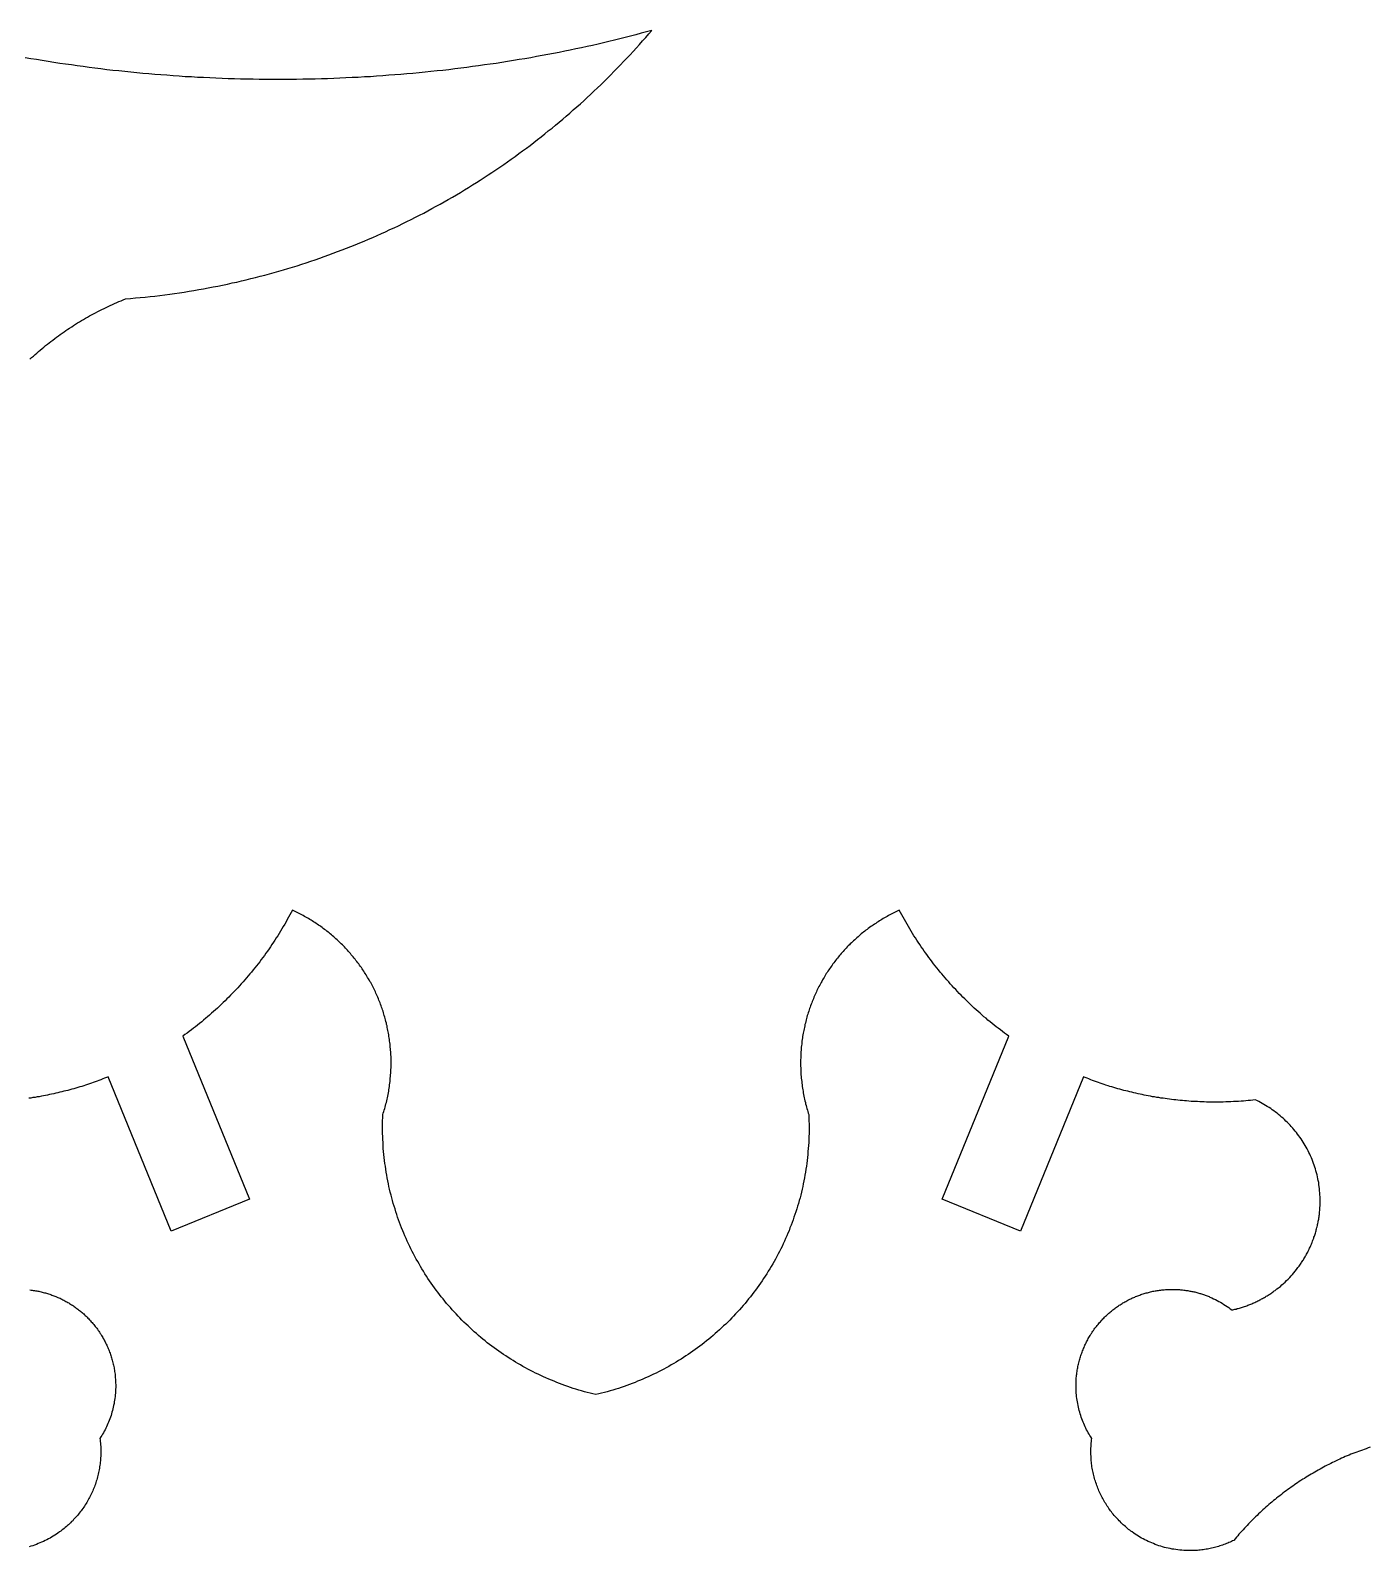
# Model space of a CAD drawing. Extents: x 25 to 747, y 34 to 1185.
# Drawn here: x 131.2 to 228.7, y 1072.7 to 1183.3 of the extents above; entities that cross this region are included whole.
import ezdxf

# ---------------------------------------------------------------- set-up
doc = ezdxf.new("R2010")
doc.units = 0
doc.layers.add('Default_Layer', color=1, linetype='CONTINUOUS')

msp = doc.modelspace()

# ---------------------------------------------------------------- linework, layer by layer
at = {"layer": 'Default_Layer'}
for points in [[(131.16, 1159.37), (131.28, 1159.49), (131.41, 1159.6), (131.53, 1159.71), (131.66, 1159.82), (131.78, 1159.93), (131.91, 1160.04), (132.04, 1160.15), (132.17, 1160.25), (132.3, 1160.36), (132.43, 1160.46), (132.56, 1160.57), (132.69, 1160.67), (132.82, 1160.77), (132.96, 1160.87), (133.09, 1160.97), (133.23, 1161.07), (133.36, 1161.17), (133.5, 1161.27), (133.64, 1161.36), (133.78, 1161.46), (133.91, 1161.55), (134.05, 1161.64), (134.2, 1161.74), (134.34, 1161.83), (134.48, 1161.92), (134.62, 1162.01), (134.77, 1162.09), (134.91, 1162.18), (135.06, 1162.27), (135.2, 1162.35), (135.35, 1162.44), (135.5, 1162.52), (135.64, 1162.6), (135.79, 1162.68), (135.94, 1162.76), (136.09, 1162.84), (136.24, 1162.92), (136.4, 1162.99), (136.55, 1163.07), (136.7, 1163.14), (136.86, 1163.22), (137.01, 1163.29), (137.16, 1163.36), (137.32, 1163.43), (137.48, 1163.5), (137.63, 1163.57), (137.79, 1163.63), (137.95, 1163.7), (138.11, 1163.76), (138.47, 1163.79), (138.83, 1163.83), (139.19, 1163.86), (139.55, 1163.9), (139.91, 1163.93), (140.26, 1163.97), (140.62, 1164.02), (140.97, 1164.06), (141.33, 1164.11), (141.68, 1164.16), (142.04, 1164.21), (142.39, 1164.26), (142.74, 1164.32), (143.09, 1164.38), (143.44, 1164.44), (143.79, 1164.5), (144.14, 1164.56), (144.49, 1164.63), (144.84, 1164.7), (145.18, 1164.77), (145.53, 1164.84), (145.87, 1164.92), (146.22, 1164.99), (146.56, 1165.07), (146.9, 1165.15), (147.24, 1165.24), (147.58, 1165.32), (147.92, 1165.41), (148.26, 1165.5), (148.6, 1165.59), (148.93, 1165.68), (149.27, 1165.78), (149.61, 1165.88), (149.94, 1165.98), (150.27, 1166.08), (150.61, 1166.18), (150.94, 1166.29), (151.27, 1166.39), (151.6, 1166.5), (151.93, 1166.61), (152.25, 1166.73), (152.58, 1166.84), (152.91, 1166.96), (153.23, 1167.08), (153.55, 1167.2), (153.88, 1167.32), (154.2, 1167.45), (154.52, 1167.57), (154.84, 1167.7), (155.16, 1167.83), (155.48, 1167.96), (155.79, 1168.1), (156.11, 1168.23), (156.42, 1168.37), (156.74, 1168.51), (157.05, 1168.65), (157.36, 1168.8), (157.67, 1168.94), (157.98, 1169.09), (158.29, 1169.24), (158.6, 1169.39), (158.9, 1169.54), (159.21, 1169.7), (159.51, 1169.85), (159.82, 1170.01), (160.12, 1170.17), (160.42, 1170.33), (160.72, 1170.5), (161.02, 1170.66), (161.31, 1170.83), (161.61, 1171), (161.91, 1171.17), (162.2, 1171.34), (162.49, 1171.51), (162.78, 1171.69), (163.07, 1171.87), (163.36, 1172.05), (163.65, 1172.23), (163.94, 1172.41), (164.22, 1172.59), (164.51, 1172.78), (164.79, 1172.97), (165.08, 1173.16), (165.36, 1173.35), (165.64, 1173.54), (165.91, 1173.73), (166.19, 1173.93), (166.47, 1174.13), (166.74, 1174.33), (167.02, 1174.53), (167.29, 1174.73), (167.56, 1174.93), (167.83, 1175.14), (168.1, 1175.35), (168.36, 1175.56), (168.63, 1175.77), (168.89, 1175.98), (169.16, 1176.19), (169.42, 1176.41), (169.68, 1176.62), (169.94, 1176.84), (170.2, 1177.06), (170.45, 1177.28), (170.71, 1177.51), (170.96, 1177.73), (171.22, 1177.96), (171.47, 1178.18), (171.72, 1178.41), (171.97, 1178.64), (172.21, 1178.87), (172.46, 1179.11), (172.7, 1179.34), (172.95, 1179.58), (173.19, 1179.82), (173.43, 1180.06), (173.67, 1180.3), (173.9, 1180.54), (174.14, 1180.78), (174.37, 1181.03), (174.61, 1181.27), (174.84, 1181.52), (175.07, 1181.77), (175.3, 1182.02), (175.53, 1182.27), (175.75, 1182.53), (175.98, 1182.78), (176.2, 1183.04), (176.42, 1183.3), (176.04, 1183.19), (175.65, 1183.09), (175.26, 1182.98), (174.88, 1182.88), (174.48, 1182.78), (174.09, 1182.68), (173.7, 1182.59), (173.3, 1182.49), (172.91, 1182.4), (172.51, 1182.3), (172.11, 1182.21), (171.71, 1182.12), (171.3, 1182.04), (170.9, 1181.95), (170.49, 1181.86), (170.08, 1181.78), (169.68, 1181.7), (169.27, 1181.62), (168.85, 1181.54), (168.44, 1181.46), (168.03, 1181.39), (167.61, 1181.31), (167.19, 1181.24), (166.77, 1181.17), (166.35, 1181.1), (165.93, 1181.03), (165.51, 1180.97), (165.09, 1180.9), (164.66, 1180.84), (164.24, 1180.78), (163.81, 1180.72), (163.38, 1180.66), (162.95, 1180.6), (162.52, 1180.55), (162.09, 1180.49), (161.66, 1180.44), (161.22, 1180.39), (160.79, 1180.35), (160.35, 1180.3), (159.92, 1180.26), (159.48, 1180.21), (159.04, 1180.17), (158.6, 1180.13), (158.16, 1180.09), (157.72, 1180.06), (157.28, 1180.03), (156.84, 1179.99), (156.39, 1179.96), (155.95, 1179.93), (155.5, 1179.91), (155.06, 1179.88), (154.61, 1179.86), (154.16, 1179.84), (153.72, 1179.82), (153.27, 1179.8), (152.82, 1179.78), (152.37, 1179.77), (151.92, 1179.76), (151.47, 1179.75), (151.02, 1179.74), (150.57, 1179.73), (150.11, 1179.73), (149.66, 1179.72), (149.21, 1179.72), (148.75, 1179.72), (148.3, 1179.73), (147.85, 1179.73), (147.4, 1179.74), (146.94, 1179.75), (146.49, 1179.76), (146.04, 1179.77), (145.59, 1179.78), (145.14, 1179.8), (144.7, 1179.82), (144.25, 1179.84), (143.8, 1179.86), (143.35, 1179.88), (142.91, 1179.91), (142.46, 1179.93), (142.02, 1179.96), (141.58, 1179.99), (141.13, 1180.03), (140.69, 1180.06), (140.25, 1180.09), (139.81, 1180.13), (139.37, 1180.17), (138.93, 1180.21), (138.5, 1180.26), (138.06, 1180.3), (137.62, 1180.35), (137.19, 1180.39), (136.76, 1180.44), (136.32, 1180.49), (135.89, 1180.55), (135.46, 1180.6), (135.03, 1180.66), (134.6, 1180.72), (134.18, 1180.78), (133.75, 1180.84), (133.33, 1180.9), (132.9, 1180.97), (132.48, 1181.03), (132.06, 1181.1), (131.64, 1181.17), (131.22, 1181.24), (130.8, 1181.31)], [(228.7, 1080.21), (228.56, 1080.16), (228.42, 1080.11), (228.28, 1080.06), (228.14, 1080.01), (228, 1079.96), (227.86, 1079.91), (227.73, 1079.86), (227.59, 1079.81), (227.45, 1079.75), (227.31, 1079.7), (227.18, 1079.64), (227.04, 1079.58), (226.9, 1079.53), (226.77, 1079.47), (226.63, 1079.41), (226.5, 1079.35), (226.37, 1079.29), (226.23, 1079.22), (226.1, 1079.16), (225.97, 1079.1), (225.84, 1079.03), (225.7, 1078.97), (225.57, 1078.9), (225.44, 1078.83), (225.31, 1078.76), (225.18, 1078.69), (225.06, 1078.62), (224.93, 1078.55), (224.8, 1078.48), (224.67, 1078.41), (224.55, 1078.33), (224.42, 1078.26), (224.29, 1078.18), (224.17, 1078.11), (224.04, 1078.03), (223.92, 1077.95), (223.8, 1077.88), (223.67, 1077.8), (223.55, 1077.72), (223.43, 1077.63), (223.31, 1077.55), (223.19, 1077.47), (223.07, 1077.39), (222.95, 1077.3), (222.83, 1077.22), (222.71, 1077.13), (222.59, 1077.05), (222.48, 1076.96), (222.36, 1076.87), (222.25, 1076.78), (222.13, 1076.69), (222.02, 1076.6), (221.9, 1076.51), (221.79, 1076.42), (221.68, 1076.33), (221.56, 1076.23), (221.45, 1076.14), (221.34, 1076.04), (221.23, 1075.95), (221.12, 1075.85), (221.01, 1075.75), (220.9, 1075.66), (220.8, 1075.56), (220.69, 1075.46), (220.58, 1075.36), (220.48, 1075.26), (220.37, 1075.16), (220.27, 1075.06), (220.16, 1074.95), (220.06, 1074.85), (219.96, 1074.75), (219.86, 1074.64), (219.76, 1074.53), (219.66, 1074.43), (219.56, 1074.32), (219.46, 1074.21), (219.36, 1074.11), (219.26, 1074), (219.16, 1073.89), (219.07, 1073.78), (218.97, 1073.67), (218.88, 1073.55), (218.78, 1073.44), (218.7, 1073.4), (218.61, 1073.36), (218.52, 1073.32), (218.43, 1073.28), (218.34, 1073.24), (218.24, 1073.2), (218.15, 1073.16), (218.06, 1073.13), (217.96, 1073.09), (217.86, 1073.06), (217.77, 1073.03), (217.67, 1073), (217.57, 1072.97), (217.47, 1072.94), (217.37, 1072.92), (217.27, 1072.89), (217.17, 1072.87), (217.07, 1072.85), (216.97, 1072.83), (216.86, 1072.81), (216.76, 1072.79), (216.66, 1072.77), (216.55, 1072.76), (216.45, 1072.75), (216.34, 1072.73), (216.24, 1072.72), (216.13, 1072.71), (216.02, 1072.71), (215.91, 1072.7), (215.81, 1072.7), (215.7, 1072.7), (215.59, 1072.7), (215.44, 1072.7), (215.29, 1072.7), (215.15, 1072.71), (215, 1072.72), (214.86, 1072.73), (214.71, 1072.75), (214.57, 1072.77), (214.43, 1072.79), (214.29, 1072.81), (214.15, 1072.84), (214.01, 1072.87), (213.87, 1072.9), (213.74, 1072.93), (213.6, 1072.97), (213.47, 1073.01), (213.33, 1073.05), (213.2, 1073.1), (213.07, 1073.15), (212.94, 1073.2), (212.81, 1073.25), (212.69, 1073.3), (212.56, 1073.36), (212.44, 1073.42), (212.31, 1073.48), (212.19, 1073.54), (212.07, 1073.61), (211.95, 1073.68), (211.84, 1073.74), (211.72, 1073.82), (211.61, 1073.89), (211.5, 1073.97), (211.39, 1074.05), (211.3, 1074.11), (211.22, 1074.17), (211.13, 1074.24), (211.05, 1074.3), (210.97, 1074.37), (210.89, 1074.44), (210.81, 1074.51), (210.73, 1074.58), (210.66, 1074.65), (210.58, 1074.72), (210.5, 1074.8), (210.43, 1074.87), (210.36, 1074.95), (210.29, 1075.02), (210.22, 1075.1), (210.15, 1075.18), (210.08, 1075.26), (210.01, 1075.34), (209.94, 1075.42), (209.88, 1075.51), (209.82, 1075.59), (209.75, 1075.67), (209.69, 1075.76), (209.63, 1075.85), (209.57, 1075.93), (209.52, 1076.02), (209.46, 1076.11), (209.4, 1076.2), (209.35, 1076.29), (209.3, 1076.38), (209.25, 1076.48), (209.2, 1076.57), (209.15, 1076.66), (209.1, 1076.76), (209.06, 1076.85), (209.01, 1076.95), (208.97, 1077.05), (208.93, 1077.14), (208.89, 1077.24), (208.85, 1077.34), (208.81, 1077.44), (208.78, 1077.54), (208.74, 1077.64), (208.71, 1077.75), (208.68, 1077.85), (208.65, 1077.95), (208.62, 1078.05), (208.59, 1078.16), (208.57, 1078.26), (208.54, 1078.37), (208.52, 1078.48), (208.5, 1078.58), (208.48, 1078.69), (208.46, 1078.8), (208.45, 1078.91), (208.43, 1079.01), (208.42, 1079.12), (208.41, 1079.23), (208.4, 1079.34), (208.39, 1079.45), (208.39, 1079.57), (208.38, 1079.68), (208.38, 1079.79), (208.38, 1079.9), (208.38, 1080.03), (208.38, 1080.15), (208.39, 1080.28), (208.4, 1080.4), (208.41, 1080.52), (208.42, 1080.63), (208.43, 1080.75), (208.44, 1080.86), (208.38, 1080.96), (208.31, 1081.06), (208.25, 1081.17), (208.19, 1081.27), (208.13, 1081.38), (208.07, 1081.49), (208.02, 1081.6), (207.96, 1081.71), (207.91, 1081.83), (207.86, 1081.94), (207.81, 1082.05), (207.77, 1082.17), (207.72, 1082.29), (207.68, 1082.41), (207.64, 1082.53), (207.6, 1082.65), (207.57, 1082.77), (207.53, 1082.89), (207.5, 1083.01), (207.47, 1083.14), (207.45, 1083.26), (207.42, 1083.39), (207.4, 1083.52), (207.38, 1083.64), (207.36, 1083.77), (207.34, 1083.9), (207.33, 1084.03), (207.32, 1084.16), (207.31, 1084.3), (207.31, 1084.43), (207.3, 1084.56), (207.3, 1084.69), (207.3, 1084.79), (207.3, 1084.88), (207.31, 1084.98), (207.31, 1085.07), (207.32, 1085.17), (207.32, 1085.26), (207.33, 1085.36), (207.34, 1085.45), (207.35, 1085.54), (207.36, 1085.63), (207.38, 1085.73), (207.39, 1085.82), (207.41, 1085.91), (207.42, 1086), (207.44, 1086.09), (207.46, 1086.18), (207.48, 1086.27), (207.5, 1086.36), (207.52, 1086.45), (207.55, 1086.54), (207.57, 1086.63), (207.6, 1086.71), (207.62, 1086.8), (207.65, 1086.89), (207.68, 1086.97), (207.71, 1087.06), (207.74, 1087.14), (207.77, 1087.23), (207.81, 1087.31), (207.84, 1087.39), (207.88, 1087.48), (207.91, 1087.56), (207.95, 1087.64), (207.99, 1087.72), (208.03, 1087.8), (208.07, 1087.88), (208.11, 1087.96), (208.15, 1088.04), (208.19, 1088.12), (208.24, 1088.2), (208.28, 1088.27), (208.33, 1088.35), (208.38, 1088.43), (208.43, 1088.5), (208.47, 1088.58), (208.52, 1088.65), (208.58, 1088.72), (208.63, 1088.8), (208.68, 1088.87), (208.73, 1088.94), (208.79, 1089.01), (208.84, 1089.08), (208.9, 1089.15), (208.96, 1089.22), (209.01, 1089.28), (209.07, 1089.35), (209.13, 1089.42), (209.19, 1089.48), (209.25, 1089.55), (209.32, 1089.61), (209.38, 1089.67), (209.44, 1089.74), (209.51, 1089.8), (209.57, 1089.86), (209.63, 1089.91), (209.69, 1089.96), (209.75, 1090.02), (209.81, 1090.07), (209.87, 1090.12), (209.93, 1090.17), (209.99, 1090.22), (210.06, 1090.26), (210.12, 1090.31), (210.18, 1090.36), (210.25, 1090.41), (210.31, 1090.45), (210.38, 1090.5), (210.44, 1090.54), (210.51, 1090.58), (210.58, 1090.63), (210.65, 1090.67), (210.71, 1090.71), (210.78, 1090.75), (210.85, 1090.79), (210.92, 1090.83), (210.99, 1090.87), (211.06, 1090.91), (211.13, 1090.94), (211.21, 1090.98), (211.28, 1091.01), (211.35, 1091.05), (211.42, 1091.08), (211.5, 1091.11), (211.57, 1091.14), (211.64, 1091.18), (211.72, 1091.21), (211.79, 1091.24), (211.87, 1091.26), (211.95, 1091.29), (212.02, 1091.32), (212.1, 1091.34), (212.18, 1091.37), (212.25, 1091.39), (212.33, 1091.42), (212.41, 1091.44), (212.49, 1091.46), (212.57, 1091.48), (212.65, 1091.5), (212.73, 1091.52), (212.81, 1091.54), (212.89, 1091.56), (212.97, 1091.57), (213.05, 1091.59), (213.13, 1091.6), (213.21, 1091.61), (213.3, 1091.63), (213.38, 1091.64), (213.46, 1091.65), (213.54, 1091.66), (213.63, 1091.67), (213.71, 1091.67), (213.8, 1091.68), (213.88, 1091.69), (213.96, 1091.69), (214.05, 1091.69), (214.13, 1091.7), (214.22, 1091.7), (214.31, 1091.7), (214.38, 1091.7), (214.46, 1091.7), (214.54, 1091.7), (214.61, 1091.69), (214.69, 1091.69), (214.76, 1091.68), (214.84, 1091.68), (214.91, 1091.67), (214.99, 1091.67), (215.06, 1091.66), (215.14, 1091.65), (215.21, 1091.64), (215.29, 1091.63), (215.36, 1091.62), (215.44, 1091.61), (215.51, 1091.6), (215.58, 1091.58), (215.65, 1091.57), (215.73, 1091.55), (215.8, 1091.54), (215.87, 1091.52), (215.94, 1091.51), (216.01, 1091.49), (216.09, 1091.47), (216.16, 1091.45), (216.23, 1091.43), (216.3, 1091.41), (216.37, 1091.39), (216.44, 1091.37), (216.51, 1091.35), (216.58, 1091.32), (216.64, 1091.3), (216.71, 1091.28), (216.78, 1091.25), (216.85, 1091.22), (216.91, 1091.2), (216.98, 1091.17), (217.05, 1091.14), (217.18, 1091.08), (217.31, 1091.02), (217.44, 1090.96), (217.57, 1090.9), (217.69, 1090.83), (217.82, 1090.76), (217.94, 1090.69), (218.06, 1090.61), (218.18, 1090.53), (218.3, 1090.45), (218.41, 1090.37), (218.52, 1090.29), (218.64, 1090.2), (218.72, 1090.22), (218.79, 1090.24), (218.87, 1090.26), (218.95, 1090.27), (219.03, 1090.3), (219.11, 1090.32), (219.19, 1090.34), (219.26, 1090.36), (219.34, 1090.38), (219.42, 1090.41), (219.49, 1090.43), (219.57, 1090.46), (219.65, 1090.49), (219.72, 1090.51), (219.8, 1090.54), (219.87, 1090.57), (219.94, 1090.6), (220.02, 1090.63), (220.09, 1090.66), (220.17, 1090.69), (220.24, 1090.72), (220.31, 1090.75), (220.38, 1090.79), (220.45, 1090.82), (220.53, 1090.86), (220.6, 1090.89), (220.67, 1090.93), (220.74, 1090.96), (220.81, 1091), (220.88, 1091.04), (220.94, 1091.08), (221.01, 1091.12), (221.08, 1091.16), (221.15, 1091.2), (221.21, 1091.24), (221.28, 1091.28), (221.35, 1091.32), (221.41, 1091.36), (221.48, 1091.41), (221.54, 1091.45), (221.61, 1091.5), (221.67, 1091.54), (221.73, 1091.59), (221.8, 1091.63), (221.86, 1091.68), (221.92, 1091.73), (222.04, 1091.82), (222.17, 1091.92), (222.28, 1092.02), (222.4, 1092.13), (222.52, 1092.23), (222.63, 1092.34), (222.74, 1092.45), (222.85, 1092.56), (222.95, 1092.68), (223.06, 1092.79), (223.16, 1092.91), (223.26, 1093.03), (223.35, 1093.15), (223.4, 1093.22), (223.45, 1093.28), (223.5, 1093.34), (223.54, 1093.4), (223.59, 1093.47), (223.63, 1093.53), (223.68, 1093.6), (223.72, 1093.66), (223.76, 1093.73), (223.8, 1093.79), (223.85, 1093.86), (223.89, 1093.93), (223.93, 1093.99), (223.97, 1094.06), (224.01, 1094.13), (224.05, 1094.2), (224.08, 1094.27), (224.12, 1094.33), (224.16, 1094.4), (224.19, 1094.47), (224.23, 1094.54), (224.26, 1094.62), (224.3, 1094.69), (224.33, 1094.76), (224.36, 1094.83), (224.39, 1094.9), (224.43, 1094.98), (224.46, 1095.05), (224.49, 1095.12), (224.52, 1095.2), (224.54, 1095.27), (224.57, 1095.34), (224.6, 1095.42), (224.62, 1095.49), (224.65, 1095.57), (224.68, 1095.65), (224.7, 1095.72), (224.72, 1095.8), (224.75, 1095.88), (224.77, 1095.95), (224.79, 1096.03), (224.81, 1096.11), (224.83, 1096.19), (224.85, 1096.26), (224.87, 1096.34), (224.88, 1096.42), (224.9, 1096.5), (224.92, 1096.58), (224.93, 1096.66), (224.95, 1096.74), (224.96, 1096.82), (224.97, 1096.9), (224.99, 1096.98), (225, 1097.07), (225.01, 1097.15), (225.02, 1097.23), (225.03, 1097.33), (225.04, 1097.44), (225.05, 1097.55), (225.05, 1097.66), (225.06, 1097.77), (225.06, 1097.89), (225.07, 1098.01), (225.07, 1098.12), (225.07, 1098.28), (225.06, 1098.43), (225.05, 1098.58), (225.04, 1098.73), (225.03, 1098.88), (225.02, 1099.03), (225, 1099.17), (224.98, 1099.32), (224.96, 1099.47), (224.93, 1099.61), (224.9, 1099.75), (224.87, 1099.9), (224.84, 1100.04), (224.8, 1100.18), (224.76, 1100.32), (224.72, 1100.46), (224.68, 1100.6), (224.63, 1100.74), (224.59, 1100.87), (224.54, 1101.01), (224.48, 1101.14), (224.43, 1101.28), (224.37, 1101.41), (224.31, 1101.54), (224.25, 1101.67), (224.19, 1101.79), (224.12, 1101.92), (224.05, 1102.05), (223.98, 1102.17), (223.91, 1102.29), (223.83, 1102.41), (223.76, 1102.53), (223.68, 1102.65), (223.6, 1102.77), (223.51, 1102.88), (223.43, 1103), (223.34, 1103.11), (223.25, 1103.22), (223.16, 1103.33), (223.07, 1103.44), (222.97, 1103.55), (222.88, 1103.65), (222.78, 1103.75), (222.68, 1103.85), (222.58, 1103.95), (222.47, 1104.05), (222.37, 1104.15), (222.26, 1104.24), (222.15, 1104.33), (222.04, 1104.43), (221.93, 1104.51), (221.82, 1104.6), (221.7, 1104.69), (221.58, 1104.77), (221.47, 1104.85), (221.35, 1104.93), (221.22, 1105.01), (221.1, 1105.08), (220.98, 1105.15), (220.85, 1105.22), (220.72, 1105.29), (220.6, 1105.36), (220.47, 1105.43), (220.33, 1105.49), (220.17, 1105.47), (220, 1105.45), (219.83, 1105.43), (219.66, 1105.42), (219.48, 1105.4), (219.31, 1105.39), (219.13, 1105.38), (218.94, 1105.37), (218.76, 1105.36), (218.57, 1105.35), (218.39, 1105.34), (218.2, 1105.34), (218.01, 1105.33), (217.82, 1105.33), (217.63, 1105.33), (217.44, 1105.33), (217.28, 1105.33), (217.12, 1105.33), (216.95, 1105.33), (216.79, 1105.33), (216.63, 1105.34), (216.47, 1105.34), (216.31, 1105.35), (216.15, 1105.36), (215.99, 1105.37), (215.83, 1105.37), (215.67, 1105.38), (215.51, 1105.4), (215.35, 1105.41), (215.2, 1105.42), (215.04, 1105.43), (214.88, 1105.45), (214.72, 1105.47), (214.57, 1105.48), (214.41, 1105.5), (214.25, 1105.52), (214.1, 1105.54), (213.94, 1105.56), (213.79, 1105.58), (213.63, 1105.6), (213.48, 1105.62), (213.32, 1105.65), (213.17, 1105.67), (213.02, 1105.7), (212.86, 1105.72), (212.71, 1105.75), (212.56, 1105.78), (212.41, 1105.81), (212.26, 1105.84), (212.11, 1105.87), (211.96, 1105.9), (211.81, 1105.93), (211.66, 1105.97), (211.51, 1106), (211.36, 1106.04), (211.21, 1106.07), (211.07, 1106.11), (210.92, 1106.15), (210.77, 1106.18), (210.63, 1106.22), (210.48, 1106.26), (210.34, 1106.3), (210.2, 1106.35), (210.05, 1106.39), (209.91, 1106.43), (209.77, 1106.47), (209.63, 1106.52), (209.48, 1106.56), (209.34, 1106.61), (209.2, 1106.66), (209.06, 1106.71), (208.93, 1106.75), (208.79, 1106.8), (208.65, 1106.85), (208.51, 1106.9), (208.38, 1106.95), (208.24, 1107.01), (208.11, 1107.06), (207.97, 1107.11), (207.84, 1107.17), (203.25, 1095.93), (197.56, 1098.26), (202.41, 1110.12), (202.25, 1110.24), (202.1, 1110.35), (201.94, 1110.46), (201.79, 1110.58), (201.64, 1110.7), (201.49, 1110.81), (201.34, 1110.93), (201.19, 1111.05), (201.04, 1111.17), (200.89, 1111.29), (200.75, 1111.42), (200.6, 1111.54), (200.46, 1111.66), (200.32, 1111.79), (200.17, 1111.92), (200.03, 1112.04), (199.89, 1112.17), (199.75, 1112.3), (199.61, 1112.43), (199.48, 1112.56), (199.34, 1112.69), (199.2, 1112.83), (199.07, 1112.96), (198.94, 1113.1), (198.8, 1113.23), (198.67, 1113.37), (198.54, 1113.51), (198.41, 1113.65), (198.28, 1113.79), (198.15, 1113.93), (198.03, 1114.07), (197.9, 1114.21), (197.78, 1114.36), (197.65, 1114.5), (197.53, 1114.65), (197.41, 1114.79), (197.29, 1114.94), (197.17, 1115.09), (197.05, 1115.24), (196.93, 1115.39), (196.82, 1115.54), (196.7, 1115.69), (196.59, 1115.85), (196.48, 1116), (196.36, 1116.16), (196.25, 1116.31), (196.14, 1116.47), (196.03, 1116.63), (195.92, 1116.79), (195.82, 1116.95), (195.71, 1117.11), (195.61, 1117.27), (195.5, 1117.43), (195.4, 1117.6), (195.3, 1117.76), (195.2, 1117.93), (195.1, 1118.1), (195, 1118.26), (194.9, 1118.43), (194.81, 1118.6), (194.71, 1118.77), (194.62, 1118.94), (194.52, 1119.12), (194.43, 1119.29), (194.33, 1119.24), (194.23, 1119.2), (194.13, 1119.15), (194.03, 1119.1), (193.94, 1119.05), (193.84, 1119), (193.74, 1118.95), (193.65, 1118.9), (193.55, 1118.84), (193.46, 1118.79), (193.36, 1118.74), (193.27, 1118.68), (193.17, 1118.62), (193.08, 1118.57), (192.99, 1118.51), (192.9, 1118.45), (192.81, 1118.39), (192.72, 1118.33), (192.63, 1118.27), (192.54, 1118.21), (192.45, 1118.15), (192.36, 1118.09), (192.27, 1118.02), (192.18, 1117.96), (192.1, 1117.89), (192.01, 1117.83), (191.93, 1117.76), (191.84, 1117.7), (191.76, 1117.63), (191.67, 1117.56), (191.59, 1117.49), (191.51, 1117.42), (191.43, 1117.35), (191.35, 1117.28), (191.27, 1117.21), (191.19, 1117.13), (191.11, 1117.06), (191.03, 1116.99), (190.95, 1116.91), (190.87, 1116.84), (190.8, 1116.76), (190.72, 1116.69), (190.65, 1116.61), (190.57, 1116.53), (190.5, 1116.45), (190.43, 1116.37), (190.36, 1116.29), (190.28, 1116.21), (190.21, 1116.13), (190.14, 1116.05), (190.07, 1115.97), (190.01, 1115.89), (189.94, 1115.8), (189.87, 1115.72), (189.8, 1115.63), (189.74, 1115.55), (189.67, 1115.46), (189.61, 1115.38), (189.55, 1115.29), (189.48, 1115.2), (189.42, 1115.12), (189.36, 1115.03), (189.3, 1114.94), (189.24, 1114.85), (189.18, 1114.76), (189.12, 1114.67), (189.07, 1114.58), (189.01, 1114.48), (188.96, 1114.39), (188.9, 1114.3), (188.85, 1114.21), (188.79, 1114.11), (188.74, 1114.02), (188.69, 1113.92), (188.64, 1113.83), (188.59, 1113.73), (188.54, 1113.64), (188.49, 1113.54), (188.44, 1113.44), (188.4, 1113.34), (188.35, 1113.25), (188.31, 1113.15), (188.26, 1113.05), (188.22, 1112.95), (188.18, 1112.85), (188.14, 1112.75), (188.1, 1112.65), (188.06, 1112.55), (188.02, 1112.44), (187.98, 1112.34), (187.94, 1112.24), (187.91, 1112.14), (187.87, 1112.03), (187.84, 1111.93), (187.81, 1111.83), (187.77, 1111.72), (187.74, 1111.62), (187.71, 1111.51), (187.68, 1111.4), (187.65, 1111.3), (187.63, 1111.19), (187.6, 1111.08), (187.57, 1110.98), (187.55, 1110.87), (187.53, 1110.76), (187.5, 1110.65), (187.48, 1110.54), (187.46, 1110.44), (187.44, 1110.33), (187.42, 1110.22), (187.4, 1110.11), (187.39, 1110), (187.37, 1109.88), (187.35, 1109.77), (187.34, 1109.66), (187.33, 1109.55), (187.32, 1109.44), (187.3, 1109.33), (187.3, 1109.21), (187.29, 1109.1), (187.28, 1108.99), (187.27, 1108.87), (187.27, 1108.76), (187.26, 1108.65), (187.26, 1108.53), (187.25, 1108.42), (187.25, 1108.3), (187.25, 1108.19), (187.25, 1108.06), (187.25, 1107.94), (187.26, 1107.81), (187.26, 1107.69), (187.27, 1107.56), (187.27, 1107.44), (187.28, 1107.31), (187.29, 1107.19), (187.3, 1107.07), (187.31, 1106.95), (187.33, 1106.82), (187.34, 1106.7), (187.36, 1106.58), (187.37, 1106.46), (187.39, 1106.34), (187.41, 1106.22), (187.43, 1106.11), (187.45, 1105.99), (187.47, 1105.87), (187.49, 1105.76), (187.52, 1105.64), (187.54, 1105.53), (187.57, 1105.41), (187.6, 1105.3), (187.62, 1105.19), (187.65, 1105.08), (187.68, 1104.96), (187.71, 1104.85), (187.75, 1104.75), (187.78, 1104.64), (187.81, 1104.53), (187.85, 1104.43), (187.85, 1104.32), (187.86, 1104.21), (187.86, 1103.97), (187.87, 1103.73), (187.87, 1103.48), (187.87, 1103.26), (187.87, 1103.04), (187.86, 1102.82), (187.85, 1102.6), (187.84, 1102.38), (187.83, 1102.16), (187.81, 1101.95), (187.79, 1101.73), (187.77, 1101.51), (187.75, 1101.3), (187.73, 1101.08), (187.7, 1100.87), (187.67, 1100.66), (187.64, 1100.44), (187.61, 1100.23), (187.57, 1100.02), (187.53, 1099.81), (187.49, 1099.6), (187.45, 1099.39), (187.41, 1099.18), (187.36, 1098.98), (187.31, 1098.77), (187.26, 1098.56), (187.21, 1098.36), (187.15, 1098.16), (187.09, 1097.95), (187.03, 1097.75), (186.97, 1097.55), (186.91, 1097.35), (186.84, 1097.15), (186.77, 1096.95), (186.7, 1096.75), (186.63, 1096.56), (186.56, 1096.36), (186.48, 1096.17), (186.41, 1095.97), (186.33, 1095.78), (186.24, 1095.59), (186.16, 1095.4), (186.07, 1095.21), (185.99, 1095.02), (185.9, 1094.83), (185.81, 1094.65), (185.71, 1094.46), (185.62, 1094.28), (185.52, 1094.09), (185.42, 1093.91), (185.32, 1093.73), (185.22, 1093.55), (185.11, 1093.37), (185.01, 1093.19), (184.9, 1093.02), (184.79, 1092.84), (184.68, 1092.67), (184.56, 1092.5), (184.45, 1092.33), (184.33, 1092.16), (184.21, 1091.99), (184.09, 1091.82), (183.97, 1091.65), (183.85, 1091.49), (183.72, 1091.32), (183.6, 1091.16), (183.47, 1091), (183.34, 1090.84), (183.21, 1090.68), (183.07, 1090.53), (182.94, 1090.37), (182.8, 1090.22), (182.66, 1090.06), (182.52, 1089.91), (182.38, 1089.76), (182.24, 1089.62), (182.09, 1089.47), (181.95, 1089.32), (181.8, 1089.18), (181.65, 1089.04), (181.5, 1088.9), (181.35, 1088.76), (181.19, 1088.62), (181.04, 1088.48), (180.88, 1088.35), (180.73, 1088.21), (180.57, 1088.08), (180.41, 1087.95), (180.24, 1087.82), (180.08, 1087.7), (179.92, 1087.57), (179.75, 1087.45), (179.58, 1087.33), (179.41, 1087.21), (179.24, 1087.09), (179.07, 1086.97), (178.9, 1086.86), (178.73, 1086.74), (178.55, 1086.63), (178.37, 1086.52), (178.2, 1086.41), (178.02, 1086.31), (177.84, 1086.2), (177.66, 1086.1), (177.47, 1086), (177.29, 1085.9), (177.11, 1085.8), (176.92, 1085.71), (176.73, 1085.61), (176.54, 1085.52), (176.35, 1085.43), (176.16, 1085.34), (175.97, 1085.26), (175.78, 1085.17), (175.59, 1085.09), (175.39, 1085.01), (175.2, 1084.93), (175, 1084.85), (174.8, 1084.78), (174.6, 1084.71), (174.4, 1084.64), (174.2, 1084.57), (174, 1084.5), (173.8, 1084.44), (173.59, 1084.37), (173.39, 1084.31), (173.18, 1084.25), (172.97, 1084.2), (172.77, 1084.14), (172.56, 1084.09), (172.35, 1084.04), (172.14, 1084.09), (171.93, 1084.14), (171.72, 1084.2), (171.52, 1084.25), (171.31, 1084.31), (171.11, 1084.37), (170.9, 1084.44), (170.7, 1084.5), (170.5, 1084.57), (170.3, 1084.64), (170.1, 1084.71), (169.9, 1084.78), (169.7, 1084.85), (169.5, 1084.93), (169.31, 1085.01), (169.11, 1085.09), (168.92, 1085.17), (168.72, 1085.26), (168.53, 1085.34), (168.34, 1085.43), (168.15, 1085.52), (167.96, 1085.61), (167.78, 1085.71), (167.59, 1085.8), (167.41, 1085.9), (167.22, 1086), (167.04, 1086.1), (166.86, 1086.2), (166.68, 1086.31), (166.5, 1086.41), (166.32, 1086.52), (166.15, 1086.63), (165.97, 1086.74), (165.8, 1086.86), (165.62, 1086.97), (165.45, 1087.09), (165.28, 1087.21), (165.11, 1087.33), (164.95, 1087.45), (164.78, 1087.57), (164.62, 1087.7), (164.45, 1087.82), (164.29, 1087.95), (164.13, 1088.08), (163.97, 1088.21), (163.81, 1088.35), (163.66, 1088.48), (163.5, 1088.62), (163.35, 1088.76), (163.2, 1088.9), (163.05, 1089.04), (162.9, 1089.18), (162.75, 1089.32), (162.6, 1089.47), (162.46, 1089.62), (162.32, 1089.76), (162.18, 1089.91), (162.04, 1090.06), (161.9, 1090.22), (161.76, 1090.37), (161.63, 1090.53), (161.49, 1090.68), (161.36, 1090.84), (161.23, 1091), (161.1, 1091.16), (160.97, 1091.32), (160.85, 1091.49), (160.73, 1091.65), (160.6, 1091.82), (160.48, 1091.99), (160.36, 1092.16), (160.25, 1092.33), (160.13, 1092.5), (160.02, 1092.67), (159.91, 1092.84), (159.8, 1093.02), (159.69, 1093.19), (159.58, 1093.37), (159.48, 1093.55), (159.38, 1093.73), (159.28, 1093.91), (159.18, 1094.09), (159.08, 1094.28), (158.99, 1094.46), (158.89, 1094.65), (158.8, 1094.83), (158.71, 1095.02), (158.62, 1095.21), (158.54, 1095.4), (158.45, 1095.59), (158.37, 1095.78), (158.29, 1095.97), (158.21, 1096.17), (158.14, 1096.36), (158.06, 1096.56), (157.99, 1096.75), (157.92, 1096.95), (157.86, 1097.15), (157.79, 1097.35), (157.73, 1097.55), (157.66, 1097.75), (157.6, 1097.95), (157.55, 1098.16), (157.49, 1098.36), (157.44, 1098.56), (157.39, 1098.77), (157.34, 1098.98), (157.29, 1099.18), (157.25, 1099.39), (157.2, 1099.6), (157.16, 1099.81), (157.13, 1100.02), (157.09, 1100.23), (157.06, 1100.44), (157.03, 1100.66), (157, 1100.87), (156.97, 1101.08), (156.94, 1101.3), (156.92, 1101.51), (156.9, 1101.73), (156.88, 1101.95), (156.87, 1102.16), (156.86, 1102.38), (156.85, 1102.6), (156.84, 1102.82), (156.83, 1103.04), (156.83, 1103.26), (156.83, 1103.48), (156.83, 1103.73), (156.83, 1103.97), (156.84, 1104.21), (156.84, 1104.32), (156.85, 1104.43), (156.88, 1104.53), (156.92, 1104.64), (156.95, 1104.75), (156.98, 1104.85), (157.01, 1104.96), (157.04, 1105.08), (157.07, 1105.19), (157.1, 1105.3), (157.13, 1105.41), (157.15, 1105.53), (157.18, 1105.64), (157.2, 1105.76), (157.23, 1105.87), (157.25, 1105.99), (157.27, 1106.11), (157.29, 1106.22), (157.31, 1106.34), (157.32, 1106.46), (157.34, 1106.58), (157.36, 1106.7), (157.37, 1106.82), (157.38, 1106.95), (157.39, 1107.07), (157.4, 1107.19), (157.41, 1107.31), (157.42, 1107.44), (157.43, 1107.56), (157.43, 1107.69), (157.44, 1107.81), (157.44, 1107.94), (157.44, 1108.06), (157.44, 1108.19), (157.44, 1108.3), (157.44, 1108.42), (157.44, 1108.53), (157.44, 1108.65), (157.43, 1108.76), (157.43, 1108.87), (157.42, 1108.99), (157.41, 1109.1), (157.4, 1109.21), (157.39, 1109.33), (157.38, 1109.44), (157.37, 1109.55), (157.36, 1109.66), (157.34, 1109.77), (157.33, 1109.88), (157.31, 1110), (157.29, 1110.11), (157.28, 1110.22), (157.26, 1110.33), (157.24, 1110.44), (157.22, 1110.54), (157.19, 1110.65), (157.17, 1110.76), (157.15, 1110.87), (157.12, 1110.98), (157.1, 1111.08), (157.07, 1111.19), (157.04, 1111.3), (157.01, 1111.4), (156.99, 1111.51), (156.95, 1111.62), (156.92, 1111.72), (156.89, 1111.83), (156.86, 1111.93), (156.82, 1112.03), (156.79, 1112.14), (156.75, 1112.24), (156.72, 1112.34), (156.68, 1112.44), (156.64, 1112.55), (156.6, 1112.65), (156.56, 1112.75), (156.52, 1112.85), (156.48, 1112.95), (156.43, 1113.05), (156.39, 1113.15), (156.34, 1113.25), (156.3, 1113.34), (156.25, 1113.44), (156.21, 1113.54), (156.16, 1113.64), (156.11, 1113.73), (156.06, 1113.83), (156.01, 1113.92), (155.96, 1114.02), (155.9, 1114.11), (155.85, 1114.21), (155.8, 1114.3), (155.74, 1114.39), (155.69, 1114.48), (155.63, 1114.58), (155.57, 1114.67), (155.51, 1114.76), (155.46, 1114.85), (155.4, 1114.94), (155.34, 1115.03), (155.28, 1115.12), (155.21, 1115.2), (155.15, 1115.29), (155.09, 1115.38), (155.02, 1115.46), (154.96, 1115.55), (154.89, 1115.63), (154.83, 1115.72), (154.76, 1115.8), (154.69, 1115.89), (154.62, 1115.97), (154.55, 1116.05), (154.48, 1116.13), (154.41, 1116.21), (154.34, 1116.29), (154.27, 1116.37), (154.2, 1116.45), (154.12, 1116.53), (154.05, 1116.61), (153.97, 1116.69), (153.9, 1116.76), (153.82, 1116.84), (153.75, 1116.91), (153.67, 1116.99), (153.59, 1117.06), (153.51, 1117.13), (153.43, 1117.21), (153.35, 1117.28), (153.27, 1117.35), (153.19, 1117.42), (153.11, 1117.49), (153.02, 1117.56), (152.94, 1117.63), (152.86, 1117.7), (152.77, 1117.76), (152.69, 1117.83), (152.6, 1117.89), (152.51, 1117.96), (152.43, 1118.02), (152.34, 1118.09), (152.25, 1118.15), (152.16, 1118.21), (152.07, 1118.27), (151.98, 1118.33), (151.89, 1118.39), (151.8, 1118.45), (151.71, 1118.51), (151.62, 1118.57), (151.52, 1118.62), (151.43, 1118.68), (151.34, 1118.74), (151.24, 1118.79), (151.15, 1118.84), (151.05, 1118.9), (150.95, 1118.95), (150.86, 1119), (150.76, 1119.05), (150.66, 1119.1), (150.56, 1119.15), (150.47, 1119.2), (150.37, 1119.24), (150.27, 1119.29), (150.17, 1119.12), (150.08, 1118.94), (149.99, 1118.77), (149.89, 1118.6), (149.8, 1118.43), (149.7, 1118.26), (149.6, 1118.1), (149.5, 1117.93), (149.4, 1117.76), (149.3, 1117.6), (149.19, 1117.43), (149.09, 1117.27), (148.99, 1117.11), (148.88, 1116.95), (148.77, 1116.79), (148.66, 1116.63), (148.56, 1116.47), (148.45, 1116.31), (148.33, 1116.16), (148.22, 1116), (148.11, 1115.85), (147.99, 1115.69), (147.88, 1115.54), (147.76, 1115.39), (147.64, 1115.24), (147.53, 1115.09), (147.41, 1114.94), (147.29, 1114.79), (147.17, 1114.65), (147.04, 1114.5), (146.92, 1114.36), (146.79, 1114.21), (146.67, 1114.07), (146.54, 1113.93), (146.41, 1113.79), (146.29, 1113.65), (146.16, 1113.51), (146.03, 1113.37), (145.89, 1113.23), (145.76, 1113.1), (145.63, 1112.96), (145.49, 1112.83), (145.36, 1112.69), (145.22, 1112.56), (145.08, 1112.43), (144.95, 1112.3), (144.81, 1112.17), (144.67, 1112.04), (144.52, 1111.92), (144.38, 1111.79), (144.24, 1111.66), (144.09, 1111.54), (143.95, 1111.42), (143.8, 1111.29), (143.66, 1111.17), (143.51, 1111.05), (143.36, 1110.93), (143.21, 1110.81), (143.06, 1110.7), (142.91, 1110.58), (142.75, 1110.46), (142.6, 1110.35), (142.44, 1110.24), (142.29, 1110.12), (147.14, 1098.26), (141.45, 1095.93), (136.86, 1107.17), (136.72, 1107.11), (136.59, 1107.06), (136.46, 1107.01), (136.32, 1106.95), (136.18, 1106.9), (136.05, 1106.85), (135.91, 1106.8), (135.77, 1106.75), (135.63, 1106.71), (135.49, 1106.66), (135.35, 1106.61), (135.21, 1106.56), (135.07, 1106.52), (134.93, 1106.47), (134.79, 1106.43), (134.64, 1106.39), (134.5, 1106.35), (134.36, 1106.3), (134.21, 1106.26), (134.07, 1106.22), (133.92, 1106.18), (133.78, 1106.15), (133.63, 1106.11), (133.48, 1106.07), (133.34, 1106.04), (133.19, 1106), (133.04, 1105.97), (132.89, 1105.93), (132.74, 1105.9), (132.59, 1105.87), (132.44, 1105.84), (132.29, 1105.81), (132.14, 1105.78), (131.99, 1105.75), (131.83, 1105.72), (131.68, 1105.7), (131.53, 1105.67), (131.37, 1105.65), (131.22, 1105.62), (131.07, 1105.6)], [(131.15, 1091.66), (131.24, 1091.65), (131.32, 1091.64), (131.4, 1091.63), (131.48, 1091.61), (131.57, 1091.6), (131.65, 1091.59), (131.73, 1091.57), (131.81, 1091.56), (131.89, 1091.54), (131.97, 1091.52), (132.05, 1091.5), (132.13, 1091.48), (132.21, 1091.46), (132.29, 1091.44), (132.37, 1091.42), (132.44, 1091.39), (132.52, 1091.37), (132.6, 1091.34), (132.67, 1091.32), (132.75, 1091.29), (132.83, 1091.26), (132.9, 1091.24), (132.98, 1091.21), (133.05, 1091.18), (133.13, 1091.14), (133.2, 1091.11), (133.27, 1091.08), (133.35, 1091.05), (133.42, 1091.01), (133.49, 1090.98), (133.56, 1090.94), (133.63, 1090.91), (133.71, 1090.87), (133.78, 1090.83), (133.85, 1090.79), (133.91, 1090.75), (133.98, 1090.71), (134.05, 1090.67), (134.12, 1090.63), (134.19, 1090.58), (134.25, 1090.54), (134.32, 1090.5), (134.38, 1090.45), (134.45, 1090.41), (134.51, 1090.36), (134.58, 1090.31), (134.64, 1090.26), (134.7, 1090.22), (134.77, 1090.17), (134.83, 1090.12), (134.89, 1090.07), (134.95, 1090.02), (135.01, 1089.96), (135.07, 1089.91), (135.13, 1089.86), (135.19, 1089.8), (135.25, 1089.74), (135.32, 1089.67), (135.38, 1089.61), (135.44, 1089.55), (135.5, 1089.48), (135.56, 1089.42), (135.62, 1089.35), (135.68, 1089.28), (135.74, 1089.22), (135.8, 1089.15), (135.85, 1089.08), (135.91, 1089.01), (135.96, 1088.94), (136.02, 1088.87), (136.07, 1088.8), (136.12, 1088.72), (136.17, 1088.65), (136.22, 1088.58), (136.27, 1088.5), (136.32, 1088.43), (136.37, 1088.35), (136.41, 1088.27), (136.46, 1088.2), (136.5, 1088.12), (136.55, 1088.04), (136.59, 1087.96), (136.63, 1087.88), (136.67, 1087.8), (136.71, 1087.72), (136.75, 1087.64), (136.79, 1087.56), (136.82, 1087.48), (136.86, 1087.39), (136.89, 1087.31), (136.92, 1087.23), (136.96, 1087.14), (136.99, 1087.06), (137.02, 1086.97), (137.05, 1086.89), (137.07, 1086.8), (137.1, 1086.71), (137.13, 1086.63), (137.15, 1086.54), (137.18, 1086.45), (137.2, 1086.36), (137.22, 1086.27), (137.24, 1086.18), (137.26, 1086.09), (137.28, 1086), (137.29, 1085.91), (137.31, 1085.82), (137.32, 1085.73), (137.33, 1085.63), (137.35, 1085.54), (137.36, 1085.45), (137.37, 1085.36), (137.37, 1085.26), (137.38, 1085.17), (137.39, 1085.07), (137.39, 1084.98), (137.39, 1084.88), (137.4, 1084.79), (137.4, 1084.69), (137.4, 1084.56), (137.39, 1084.43), (137.39, 1084.3), (137.38, 1084.16), (137.37, 1084.03), (137.35, 1083.9), (137.34, 1083.77), (137.32, 1083.64), (137.3, 1083.52), (137.28, 1083.39), (137.25, 1083.26), (137.22, 1083.14), (137.19, 1083.01), (137.16, 1082.89), (137.13, 1082.77), (137.09, 1082.65), (137.06, 1082.53), (137.02, 1082.41), (136.97, 1082.29), (136.93, 1082.17), (136.88, 1082.05), (136.84, 1081.94), (136.79, 1081.83), (136.73, 1081.71), (136.68, 1081.6), (136.63, 1081.49), (136.57, 1081.38), (136.51, 1081.27), (136.45, 1081.17), (136.38, 1081.06), (136.32, 1080.96), (136.25, 1080.86), (136.27, 1080.75), (136.28, 1080.63), (136.29, 1080.52), (136.3, 1080.4), (136.31, 1080.28), (136.31, 1080.15), (136.32, 1080.03), (136.32, 1079.9), (136.32, 1079.79), (136.31, 1079.68), (136.31, 1079.57), (136.3, 1079.45), (136.3, 1079.34), (136.29, 1079.23), (136.28, 1079.12), (136.26, 1079.01), (136.25, 1078.91), (136.23, 1078.8), (136.22, 1078.69), (136.2, 1078.58), (136.18, 1078.48), (136.15, 1078.37), (136.13, 1078.26), (136.1, 1078.16), (136.08, 1078.05), (136.05, 1077.95), (136.02, 1077.85), (135.99, 1077.75), (135.96, 1077.64), (135.92, 1077.54), (135.89, 1077.44), (135.85, 1077.34), (135.81, 1077.24), (135.77, 1077.14), (135.73, 1077.05), (135.68, 1076.95), (135.64, 1076.85), (135.6, 1076.76), (135.55, 1076.66), (135.5, 1076.57), (135.45, 1076.48), (135.4, 1076.38), (135.35, 1076.29), (135.29, 1076.2), (135.24, 1076.11), (135.18, 1076.02), (135.12, 1075.93), (135.07, 1075.85), (135.01, 1075.76), (134.94, 1075.67), (134.88, 1075.59), (134.82, 1075.51), (134.75, 1075.42), (134.69, 1075.34), (134.62, 1075.26), (134.55, 1075.18), (134.48, 1075.1), (134.41, 1075.02), (134.34, 1074.95), (134.27, 1074.87), (134.19, 1074.8), (134.12, 1074.72), (134.04, 1074.65), (133.96, 1074.58), (133.89, 1074.51), (133.81, 1074.44), (133.73, 1074.37), (133.65, 1074.3), (133.56, 1074.24), (133.48, 1074.17), (133.4, 1074.11), (133.31, 1074.05), (133.2, 1073.97), (133.09, 1073.89), (132.97, 1073.82), (132.86, 1073.74), (132.74, 1073.68), (132.62, 1073.61), (132.5, 1073.54), (132.38, 1073.48), (132.26, 1073.42), (132.14, 1073.36), (132.01, 1073.3), (131.88, 1073.25), (131.76, 1073.2), (131.63, 1073.15), (131.5, 1073.1), (131.36, 1073.05), (131.23, 1073.01), (131.1, 1072.97)]]:
    msp.add_lwpolyline(points, dxfattribs=at)

doc.saveas('drawing.dxf')
